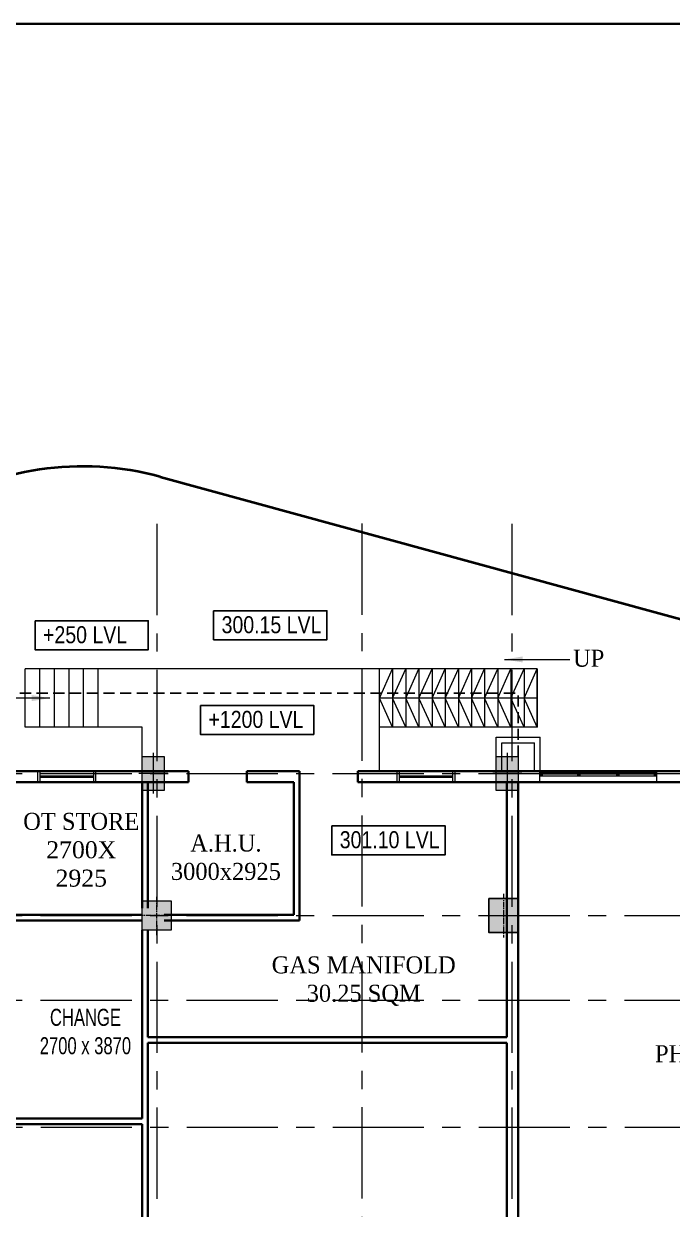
# Model space of a CAD drawing. Header units: inches. Extents: x 1789308 to 1948517, y 1504002 to 1708835.
# Drawn here: x 1890694 to 1893359, y 1670628 to 1675503 of the extents above; entities that cross this region are included whole.
import ezdxf

# ---------------------------------------------------------------- set-up
doc = ezdxf.new("R2010")
doc.units = ezdxf.units.IN
doc.header["$LTSCALE"] = 0.015
doc.header["$MEASUREMENT"] = 0
for name, pattern in [('$DDT_AUDIT_GENERATED_(C)', [0]), ('1', [0]), ('CENTER', [2, 1.25, -0.25, 0.25, -0.25]), ('CENTER2', [1.125, 0.75, -0.125, 0.125, -0.125]), ('DASHED', [19.05, 12.7, -6.35])]:
    doc.linetypes.add(name, pattern=pattern)
for name, color, linetype in [('A- Projection', 4, 'DASHED'), ('LEVEL 1', 1, 'Continuous'), ('LVL', 50, 'Continuous'), ('TITLE', 7, 'Continuous')]:
    doc.layers.add(name, color=color, linetype=linetype)
for name, color, linetype, lineweight in [('CENTER LINE', 1, 'CENTER2', 18), ('COLUMN - HACTH - STR', 25, '$DDT_AUDIT_GENERATED_(C)', 15), ('COLUMN - STR', 6, 'Continuous', 15), ('ELE', 8, 'Continuous', 13), ('ELE 0.2', 143, 'Continuous', 15), ('GRID - COLUMN - STR', 251, 'CENTER', 15), ('Road', 7, '1', 40), ('SECTION -  LINE - STR', 3, 'Continuous', 20), ('TEXT', 7, 'Continuous', 5), ('wall', 1, 'Continuous', 35), ('WINDOW', 165, 'Continuous', 20), ('WZ-II_WINDOW', 163, 'Continuous', 25)]:
    doc.layers.add(name, color=color, linetype=linetype, lineweight=lineweight)
doc.styles.add('arial', font='ARIALN.TTF')
doc.styles.add('Scale M 100', font='times.ttf', dxfattribs={"width": 0.95, "height": 350})
doc.styles.add('XREF_DIRECTOR RESIDENCE$0$dim', font='GOTHIC.TTF', dxfattribs={"width": 0.8})
doc.dimstyles.new('XREF_DIRECTOR RESIDENCE$0$dim-masonry', dxfattribs={"dimscale": 75, "dimtxt": 1.5, "dimasz": 0.75, "dimexe": 1, "dimexo": 0, "dimgap": 1, "dimtad": 0, "dimdec": 0, "dimzin": 3, "dimdsep": 46, "dimtxsty": 'XREF_DIRECTOR RESIDENCE$0$dim', "dimblk": 'XREF_DIRECTOR RESIDENCE$0$_ArchTick', "dimcen": 0, "dimdle": 1, "dimclrd": 256, "dimclre": 256, "dimclrt": 256, "dimadec": 0, "dimazin": 0, "dimtfac": 0.5, "dimtdec": 0, "dimtmove": 1, "dimatfit": 2, "dimfxl": 0, "dimtolj": 1, "dimtzin": 0, "dimlwd": -1, "dimlwe": -1, "dimarcsym": 0})

# ---------------------------------------------------------------- blocks, each defined once
blk = doc.blocks.new('COL 600X600')
at = {"layer": 'COLUMN - HACTH - STR'}
h = blk.add_hatch(color=256, dxfattribs=at)
h.dxf.hatch_style = 1
h.paths.add_polyline_path([(-226608, -550894), (-226008, -550894), (-226008, -550294), (-226608, -550294)])
at = {"layer": 'CENTER LINE', "ltscale": 10000}
for points in [[(-226308, -550994), (-226308, -550194)], [(-225908, -550594), (-226708, -550594)]]:
    blk.add_lwpolyline(points, dxfattribs=at)
at = {"layer": 'COLUMN - STR', "ltscale": 100}
blk.add_lwpolyline([(-226608, -550294), (-226008, -550294), (-226008, -550894), (-226608, -550894)], close=True, dxfattribs=at)
blk = doc.blocks.new('COL 600X700')
at = {"layer": 'COLUMN - HACTH - STR', "ltscale": 100}
blk.add_hatch(color=256, dxfattribs=at).paths.add_polyline_path([(600, 0), (0, 0), (0, -700), (600, -700)])
at = {"layer": 'CENTER LINE', "color": 6, "ltscale": 10000}
for points in [[(300, 100), (300, -800)], [(-100, -350), (700, -350)]]:
    blk.add_lwpolyline(points, dxfattribs=at)
at = {"layer": 'COLUMN - STR', "linetype": 'Continuous', "lineweight": -3, "ltscale": 100}
blk.add_lwpolyline([(0, 0), (600, 0), (600, -700), (0, -700)], close=True, dxfattribs=at)
blk = doc.blocks.new('450X700')
at = {"layer": 'COLUMN - HACTH - STR'}
blk.add_hatch(color=256, dxfattribs=at).paths.add_polyline_path([(0, 0), (0, -700), (450, -700), (450, 0)])
at = {"layer": 'COLUMN - STR'}
for p, q in [((225, -773), (225, 59)), ((-77, -350), (520, -350))]:
    blk.add_line(p, q, dxfattribs=at)
blk.add_lwpolyline([(0, 0), (450, 0), (450, -700), (0, -700)], close=True, dxfattribs=at)
blk = doc.blocks.new('2400 wndw')
at = {"layer": 'WZ-II_WINDOW', "lineweight": 5}
h = blk.add_hatch(dxfattribs=at)
h.set_pattern_fill('ANSI31', color=256, scale=100)
h.set_pattern_definition([(45, (-773.199, 1e-06), (-8.83883476, 8.83883476), [])])
h.paths.add_polyline_path([(-13782, -559981), (-13732, -559981), (-13732, -560081), (-13782, -560081)])
h = blk.add_hatch(dxfattribs=at)
h.set_pattern_fill('ANSI31', color=256, scale=100)
h.paths.add_polyline_path([(-13008, -559981), (-12955, -559981), (-12955, -560081), (-13008, -560081)])
h = blk.add_hatch(dxfattribs=at)
h.set_pattern_fill('ANSI31', color=256, scale=100)
h.set_pattern_definition([(45, (800, 0), (-8.83883476, 8.83883476), [])])
h.paths.add_polyline_path([(-12208, -559981), (-12155, -559981), (-12155, -560081), (-12208, -560081)])
h = blk.add_hatch(dxfattribs=at)
h.set_pattern_fill('ANSI31', color=256, scale=100)
h.set_pattern_definition([(45, (1576.801, -2e-06), (-8.83883476, 8.83883476), [])])
h.paths.add_polyline_path([(-11432, -559981), (-11382, -559981), (-11382, -560081), (-11432, -560081)])
for p, q in [((-13782, -559851), (-13782, -560081)), ((-13782, -559851), (-11382, -559851)), ((-11382, -559851), (-11382, -560081)), ((-13782, -559981), (-11382, -559981)), ((-13782, -559981), (-13782, -560081)), ((-13782, -560081), (-11382, -560081)), ((-13732, -559981), (-13732, -560081)), ((-13008, -560021), (-13732, -560021)), ((-13008, -560041), (-13732, -560041)), ((-12208, -560021), (-12955, -560021)), ((-12208, -560041), (-12955, -560041)), ((-11432, -560021), (-12155, -560021)), ((-11432, -560041), (-12155, -560041)), ((-11432, -559981), (-11432, -560081)), ((-11382, -559981), (-11382, -560081))]:
    blk.add_line(p, q, dxfattribs=at)
for points in [[(-13008, -559981), (-12955, -559981), (-12955, -560081), (-13008, -560081)], [(-12208, -559981), (-12155, -559981), (-12155, -560081), (-12208, -560081)]]:
    blk.add_lwpolyline(points, close=True, dxfattribs=at)
blk = doc.blocks.new('XREF_DIRECTOR RESIDENCE$0$_ArchTick')
at = {"const_width": 0.15}
blk.add_lwpolyline([(-0.5, -0.5), (0.5, 0.5)], dxfattribs=at)
blk = doc.blocks.new('W2b - 1200')
at = {"layer": 'WINDOW', "color": 3}
for p, q in [((-115, 508), (115, 508)), ((-115, -592), (115, -592))]:
    blk.add_line(p, q, dxfattribs=at)
blk.add_lwpolyline([(-115, 558), (-115, -642), (115, -642), (115, 558)], close=True, dxfattribs=at)
at = {"layer": 'WINDOW', "color": 3, "const_width": 50}
blk.add_lwpolyline([(0, -592), (0, 508)], dxfattribs=at)
blk = doc.blocks.new('A$C1CC35E0C')
at = {"layer": 'A- Projection', "ltscale": 1200}
for p in [(970.8, 929.6), (18750.5, -369.6)]:
    blk.add_line(p, (18750.5, 929.6), dxfattribs=at)
at = {"layer": 'ELE', "color": 2}
for p, q in [((18300.5, -672.4), (18300.5, 27.6)), ((18300.5, 27.6), (19200.5, 27.6)), ((19200.5, -672.4), (19200.5, 27.6)), ((18415.5, -672.4), (18415.5, -87.4)), ((18415.5, -87.4), (19085.5, -87.4)), ((19085.5, -672.4), (19085.5, -87.4))]:
    blk.add_line(p, q, dxfattribs=at)
at = {"layer": 'ELE 0.2'}
for p, q in [((19142.9, 1431), (8623, 1431)), ((8623, 231), (8623, 1431)), ((8923, 231), (8923, 1431)), ((9223, 231), (9223, 1431)), ((9523, 231), (9523, 1431)), ((9823, 231), (9823, 1431)), ((10123, 231), (10123, 1431)), ((15902.8, 231), (15902.8, 1431)), ((19142.9, 230), (19142.9, 1431)), ((19142.9, 830.5), (15902.8, 830.5)), ((11025.5, 231), (8623, 231)), ((11025.5, -369.6), (11025.5, 231)), ((19142.9, 231), (15902.8, 231)), ((15902.8, -670), (15902.8, 231))]:
    blk.add_line(p, q, dxfattribs=at)
for points in [[(16172.8, 1431), (16172.8, 231), (15902.8, 830.5), (16172.8, 1431)], [(16442.8, 1431), (16442.8, 231), (16172.8, 830.5), (16442.8, 1431)], [(16712.8, 1431), (16712.8, 231), (16442.8, 830.5), (16712.8, 1431)], [(16982.8, 1431), (16982.8, 231), (16712.8, 830.5), (16982.8, 1431)], [(17252.8, 1430.5), (17252.8, 230.5), (16982.8, 830), (17252.8, 1430.5)], [(17522.8, 1431), (17522.8, 231), (17252.8, 830.5), (17522.8, 1431)], [(17792.8, 1430.5), (17792.8, 230.5), (17522.8, 830), (17792.8, 1430.5)], [(18062.8, 1430.5), (18062.8, 230.5), (17792.8, 830), (18062.8, 1430.5)], [(18332.8, 1430.5), (18332.8, 230.5), (18062.8, 830), (18332.8, 1430.5)], [(18602.8, 1430.5), (18602.8, 230.5), (18332.8, 830), (18602.8, 1430.5)], [(18872.8, 1431), (18872.8, 231), (18602.8, 830.5), (18872.8, 1431)], [(19142.9, 1430.5), (19142.9, 230.5), (18872.8, 830), (19142.9, 1430.5)]]:
    blk.add_lwpolyline(points, dxfattribs=at)
at = {"layer": 'GRID - COLUMN - STR', "ltscale": 100000}
for p, q in [((11325.5, 4412.1), (11325.5, -69399.6)), ((15541.3, 4418.7), (15541.3, -69399.6)), ((18620.3, 4412.1), (18620.3, -69399.6)), ((-12062.3, -719.6), (88195.3, -719.6)), ((-12062.3, -3640), (88195.3, -3640)), ((-12062.3, -5380), (88195.3, -5380)), ((-12058.7, -7989.7), (88195.3, -7989.7))]:
    blk.add_line(p, q, dxfattribs=at)
at = {"layer": 'LEVEL 1', "linetype": 'Continuous'}
for points in [[(8824.5, 2422.6), (11152.9, 2422.6), (11152.9, 1824), (8824.5, 1824)], [(12223.3, 681.6), (14551.7, 681.6), (14551.7, 83), (12223.3, 83)]]:
    blk.add_lwpolyline(points, close=True, dxfattribs=at)
at = {"layer": 'LVL', "linetype": 'Continuous'}
for points in [[(12493.1, 2628.2), (14821.5, 2628.2), (14821.5, 2029.6), (12493.1, 2029.6)], [(14920.6, -1792.8), (17249, -1792.8), (17249, -2391.4), (14920.6, -2391.4)]]:
    blk.add_lwpolyline(points, close=True, dxfattribs=at)
at = {"layer": 'Road'}
blk.add_line((11396.7, 5382), (75029.6, -12051.3), dxfattribs=at)
blk.add_arc((9811.4, -404.8), 6000, 74.67877, 122.51464, dxfattribs=at)
at = {"layer": 'wall'}
for p, q in [((11975.5, -670), (1370.5, -670)), ((11975.5, -670), (11975.5, -900)), ((13175.5, -900), (13175.5, -670)), ((14255.5, -670), (13175.5, -670)), ((14255.5, -3740.4), (14255.5, -670)), ((14255.5, -900), (14255.5, -670)), ((25985.5, -670), (15455.5, -670)), ((15455.5, -670), (15455.5, -900)), ((11975.5, -900), (1200.5, -900)), ((11025.5, -3488.3), (11025.5, -896.9)), ((11140.5, -3488.3), (11140.5, -896.9)), ((14140.5, -900), (13175.5, -900)), ((14140.5, -3625.4), (14140.5, -900)), ((25755.5, -900), (15455.5, -900)), ((18520.5, -6142), (18520.5, -900)), ((8176.2, -3625.4), (11025.5, -3625.4)), ((11475.5, -3625.4), (14140.5, -3625.4)), ((8325.5, -3740.4), (11025.5, -3740.4)), ((11475.5, -3740.4), (14255.5, -3740.4)), ((11025.5, -7812.2), (11025.5, -3938.3)), ((11140.5, -6142), (11140.5, -3938.3)), ((11140.5, -6142), (18520.5, -6142)), ((11140.5, -6257), (18520.5, -6257)), ((11140.5, -10647.5), (11140.5, -6257)), ((18520.5, -19680), (18520.5, -6257)), ((8210.5, -7927.2), (11025.5, -7927.2)), ((8325.5, -7812.2), (11025.5, -7812.2)), ((11025.5, -10915), (11025.5, -7927.2))]:
    blk.add_line(p, q, dxfattribs=at)
blk.add_lwpolyline([(18750.5, -21436.9), (18750.5, -900)], dxfattribs=at)
at = {"layer": 'COLUMN - STR', "color": 2, "rotation": 180}
for p in [(11475.5, -1069.6), (18750.5, -1069.6)]:
    blk.add_blockref('450X700', p, dxfattribs=at)
at = {"layer": 'COLUMN - STR'}
blk.add_blockref('COL 600X600', (237633.4, 546954.5), dxfattribs=at)
at = {"layer": 'COLUMN - STR', "color": 1}
blk.add_blockref('COL 600X700', (18150.5, -3290), dxfattribs=at)
at = {"layer": 'WINDOW', "color": 1, "rotation": 270}
for p in [(9518.3, -785), (16897.8, -785)]:
    blk.add_blockref('W2b - 1200', p, dxfattribs=at)
at = {"layer": 'WZ-II_WINDOW', "color": 1, "xscale": -1, "rotation": 180}
blk.add_blockref('2400 wndw', (32982, -560751.1), dxfattribs=at)
at = {"layer": 'LEVEL 1', "linetype": 'Continuous', "char_height": 350, "width": 2361.522, "attachment_point": 7, "style": 'arial'}
for s, insert in [('+250 LVL', (8989.7, 1954.6)), ('+1200 LVL', (12388.5, 213.7))]:
    blk.add_mtext(s, dxfattribs=dict(at, insert=insert))
at = {"layer": 'LVL', "linetype": 'Continuous', "char_height": 350, "width": 2361.522, "attachment_point": 7, "style": 'arial'}
for s, insert in [('300.15 LVL', (12658.3, 2160.3)), ('301.10 LVL', (15085.8, -2260.7))]:
    blk.add_mtext(s, dxfattribs=dict(at, insert=insert))
at = {"layer": 'TEXT', "insert": (19880, 1826.7), "char_height": 350, "width": 3325.618, "attachment_point": 1, "style": 'Scale M 100'}
blk.add_mtext('\\pxql;UP', dxfattribs=at)
at = {"layer": 'TEXT', "char_height": 350, "attachment_point": 1, "style": 'Scale M 100'}
for s, width, insert in [('\\pxqc;OT STORE\\P{\\W1;2700X\\P2925}', 2684.7, (8432.5, -1528.4)), ('\\pxqc;A.H.U.\\P3000x2925', 3020.217, (11236.7, -1973.8)), ('\\pxqc;GAS MANIFOLD\\P30.25 SQM ', 4175.972, (13490.3, -4478.3)), ('\\pxqc;{\\fSwis721 LtCn BT|b0|i0|c0|p34;CHANGE\\P2700 x 3870}', 4348.084, (7686.4, -5557.3)), ('\\pxqc;PHYSIOTHERAPY\\P10685 X 10085\\P ', 3325.618, (21966.6, -6304.6))]:
    blk.add_mtext_dynamic_manual_height_columns(s, width=width, gutter_width=625, heights=[0], dxfattribs=dict(at, insert=insert))
at = {"layer": 'TEXT'}
for points in [[(18471.1, 1626.1), (19814.6, 1626.1)], [(9131.8, 830.5), (7788.3, 830.5)]]:
    blk.add_leader(points, dimstyle='XREF_DIRECTOR RESIDENCE$0$dim-masonry', override={"dimasz": 5}, dxfattribs=at)

msp = doc.modelspace()

# ---------------------------------------------------------------- linework, layer by layer
msp.add_lwpolyline([(1825729.7, 1675502.6), (1926796.4, 1675502.6), (1926796.4, 1604118.9), (1825729.7, 1604118.9)], close=True)
at = {"layer": 'TITLE', "color": 125, "lineweight": 35}
msp.add_lwpolyline([(1825729.7, 1604119), (1926796.4, 1604118.9), (1926796.5, 1675502.6), (1825729.7, 1675502.6)], close=True, dxfattribs=at)
at = {"layer": 'TITLE', "color": 125}
msp.add_lwpolyline([(1909829.8, 1675502.6), (1884618.9, 1675502.6), (1884618.9, 1654656.4), (1909829.8, 1654656.4)], close=True, dxfattribs=at)

# ---------------------------------------------------------------- block references
at = {"layer": 'SECTION -  LINE - STR', "xscale": 0.2, "yscale": 0.2, "zscale": 0.2}
msp.add_blockref('A$C1CC35E0C', (1888975.2, 1672563.4), dxfattribs=at)

doc.saveas('drawing.dxf')
